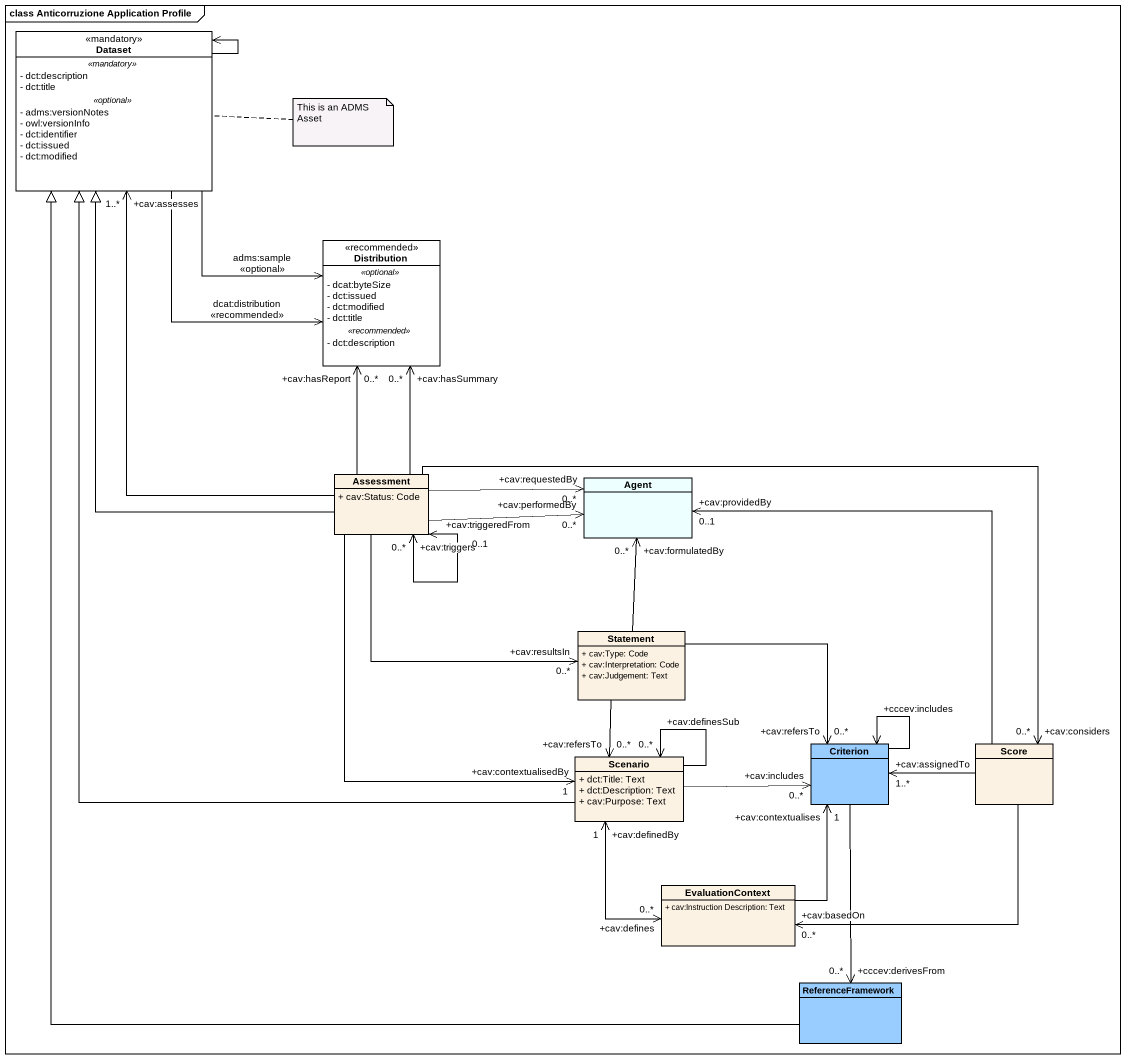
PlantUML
@startuml
mainframe class Anticorruzione Application Profile
hide circle
hide empty members
skinparam classAttributeIconSize 0
class Dataset <<mandatory>> #FFFFFF {
  .. <<mandatory>> ..
  - dct:description
  - dct:title
  .. <<optional>> ..
  - adms:versionNotes
  - owl:versionInfo
  - dct:identifier
  - dct:issued
  - dct:modified
}
class Distribution <<recommended>> #FFFFFF {
  .. <<optional>> ..
  - dcat:byteSize
  - dct:issued
  - dct:modified
  - dct:title
  .. <<recommended>> ..
  - dct:description
}
class Assessment {
  + cav:Status: Code
}
class "Agent" as Agent_ #EEFFFF
class Statement {
  + cav:Type: Code
  + cav:Interpretation: Code
  + cav:Judgement: Text
}
class Scenario {
  + dct:Title: Text
  + dct:Description: Text
  + cav:Purpose: Text
}
class Criterion #99CCFF
class Score
class EvaluationContext {
  + cav:Instruction Description: Text
}
class ReferenceFramework #99CCFF
Dataset --> Dataset
Dataset --> Distribution : adms:sample\n<<optional>>
Dataset --> Distribution : dcat:distribution\n<<recommended>>
Assessment -up-> "+cav:assesses\n1..*" Dataset
Assessment -up-|> Dataset
Assessment -up-> "+cav:hasSummary\n0..*" Distribution
Assessment -up-> "+cav:hasReport\n0..*" Distribution
Assessment "+cav:triggers\n0..*" <--> "+cav:triggeredFrom\n0..1" Assessment
Assessment -right-> "+cav:performedBy\n0..*" Agent_
Assessment -right-> "+cav:requestedBy\n0..*" Agent_
Assessment --> "+cav:resultsIn\n0..*" Statement
Assessment --> "+cav:contextualisedBy\n1" Scenario
Assessment -right-> "+cav:considers\n0..*" Score
Statement -up-> "+cav:formulatedBy\n0..*" Agent_
Statement --> "+cav:refersTo\n0..*" Scenario
Statement -right-> "+cav:refersTo\n0..*" Criterion
Scenario -up-|> Dataset
Scenario --> "+cav:definesSub\n0..*" Scenario
Scenario -right-> "+cav:includes\n0..*" Criterion
Scenario "+cav:definedBy\n1" <--> "+cav:defines\n0..*" EvaluationContext
Criterion --> "+cccev:includes" Criterion
Criterion --> "+cccev:derivesFrom\n0..*" ReferenceFramework
Score -up-> "+cav:providedBy\n0..1" Agent_
Score -left-> "+cav:assignedTo\n1..*" Criterion
Score -left-> "+cav:basedOn\n0..*" EvaluationContext
EvaluationContext -up-> "+cav:contextualises\n1" Criterion
ReferenceFramework -up-|> Dataset
note right of Dataset : This is an ADMS Asset
@enduml
